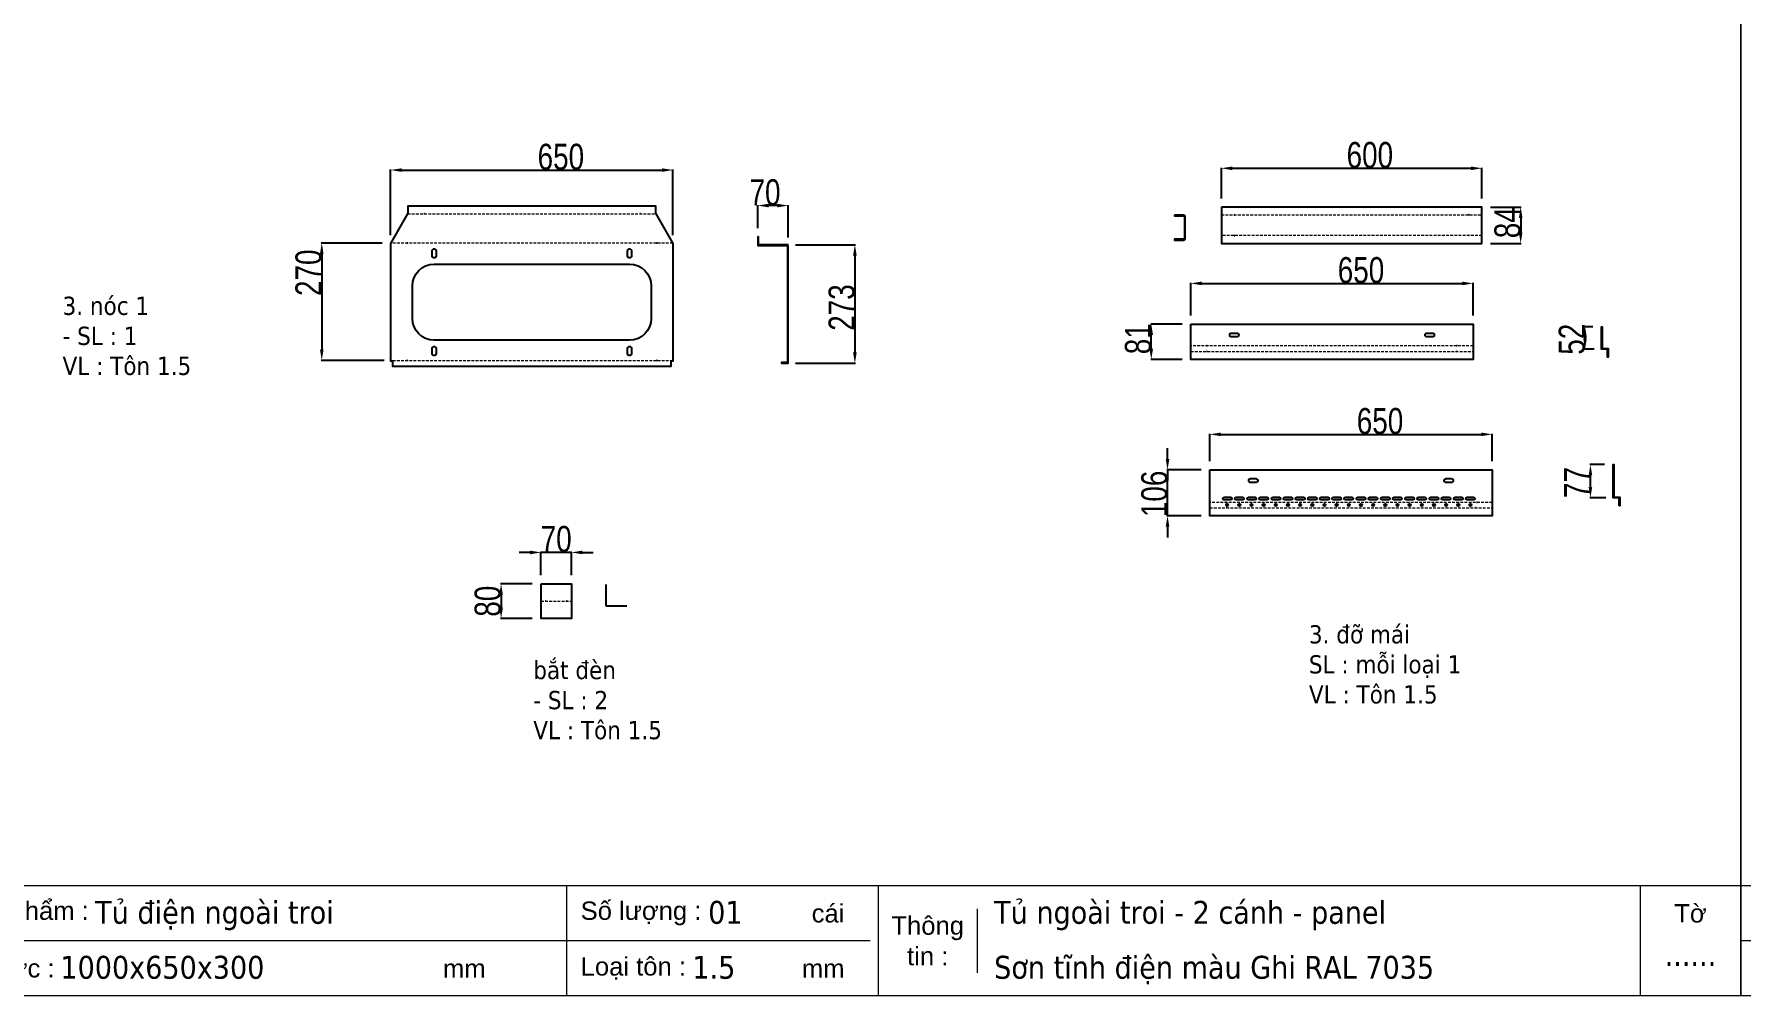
# Model space of a CAD drawing. Header units: inches. Extents: x 21 to 136330, y 8 to 58290.
# Drawn here: x 35356 to 39286, y 40855 to 43071 of the extents above; entities that cross this region are included whole.
import ezdxf
from ezdxf.enums import TextEntityAlignment as Align

# ---------------------------------------------------------------- set-up
doc = ezdxf.new("R2010")
doc.units = ezdxf.units.IN
doc.header["$MEASUREMENT"] = 0
doc.linetypes.add('HIDDEN', pattern=[9.525, 6.35, -3.175])
doc.layers.add('0 TĂNG CỨNG', color=7, linetype='Continuous', lineweight=15)
doc.layers.add('@.0.DM. NÉT ĐỨT', color=8, linetype='HIDDEN', lineweight=9)
doc.layers.add('@.0.DM. NÉT CHÍNH', color=7, linetype='Continuous')
doc.layers.add('@.0.DM. NÉT CHÍNH @ 1', color=7, linetype='Continuous')
doc.layers.add('@.DM. KÍCH THƯỚC', color=8, linetype='Continuous', transparency=0.2)
doc.layers.add('@.DM. KÍCH THƯỚC @ 1', color=8, linetype='Continuous', transparency=0.2)
doc.styles.add('ARIAL', font='arial.ttf')
doc.styles.add('Note Text (ISO)', font='tahoma.ttf')
doc.styles.add('roman', font='roman.shx', dxfattribs={"width": 0.8})
doc.styles.add('Tahoma (Input Text)', font='tahoma.ttf')
doc.dimstyles.new('Kích thước Duy Mạnh', dxfattribs={"dimtxt": 30, "dimasz": 25, "dimexe": 1.25, "dimexo": 20, "dimtad": 1, "dimdec": 1, "dimtxsty": 'roman', "dimcen": 2.5, "dimclrd": 8, "dimclre": 8, "dimclrt": 2, "dimadec": 0, "dimazin": 0, "dimtfac": 1, "dimtdec": 1, "dimtix": 1, "dimtmove": 0, "dimatfit": 3, "dimfxl": 1, "dimtfillclr": 1, "dimarcsym": 0})

# ---------------------------------------------------------------- blocks, each defined once
blk = doc.blocks.new('*D773')
at = {"layer": '@.DM. KÍCH THƯỚC', "color": 8, "lineweight": -2, "transparency": 16777216}
for p, q in [((36157.7, 42589.3), (36017.3, 42589.3)), ((36162.2, 42318.9), (36017.3, 42318.9))]:
    blk.add_line(p, q, dxfattribs=at)
at = {"layer": '@.DM. KÍCH THƯỚC', "lineweight": -2, "transparency": 16777216}
blk.add_line((36018.6, 42564.3), (36018.6, 42343.9), dxfattribs=at)
at = {"layer": '@.DM. KÍCH THƯỚC', "transparency": 16777216}
for points in [[(36014.4, 42564.3), (36022.7, 42564.3), (36018.6, 42589.3)], [(36014.4, 42343.9), (36022.7, 42343.9), (36018.6, 42318.9)]]:
    blk.add_solid(points, dxfattribs=at)
at = {"layer": 'Defpoints', "color": 0, "transparency": 16777216}
for p in [(36177.7, 42589.3), (36018.6, 42318.9), (36182.2, 42318.9)]:
    blk.add_point(p, dxfattribs=at)
at = {"layer": '@.DM. KÍCH THƯỚC', "color": 2, "transparency": 16777216, "insert": (35957.9, 42467.4), "char_height": 60, "attachment_point": 1, "rotation": 90, "style": 'roman'}
blk.add_mtext('270', dxfattribs=at)
blk = doc.blocks.new('*D774')
at = {"layer": '@.DM. KÍCH THƯỚC', "color": 8, "lineweight": -2, "transparency": 16777216}
for p, q in [((36177.2, 42607.6), (36177.2, 42758.7)), ((36827.2, 42607.6), (36827.2, 42758.7))]:
    blk.add_line(p, q, dxfattribs=at)
at = {"layer": '@.DM. KÍCH THƯỚC', "lineweight": -2, "transparency": 16777216}
blk.add_line((36202.2, 42757.5), (36802.2, 42757.5), dxfattribs=at)
at = {"layer": '@.DM. KÍCH THƯỚC', "transparency": 16777216}
for points in [[(36202.2, 42761.6), (36202.2, 42753.3), (36177.2, 42757.5)], [(36802.2, 42761.6), (36802.2, 42753.3), (36827.2, 42757.5)]]:
    blk.add_solid(points, dxfattribs=at)
at = {"layer": 'Defpoints', "color": 0, "transparency": 16777216}
for p in [(36827.2, 42757.5), (36177.2, 42587.6), (36827.2, 42587.6)]:
    blk.add_point(p, dxfattribs=at)
at = {"layer": '@.DM. KÍCH THƯỚC', "color": 2, "transparency": 16777216, "insert": (36515.5, 42818.1), "char_height": 60, "attachment_point": 1, "style": 'roman'}
blk.add_mtext('650', dxfattribs=at)
blk = doc.blocks.new('*D775')
at = {"layer": '@.DM. KÍCH THƯỚC', "color": 8, "lineweight": -2, "transparency": 16777216}
for p, q in [((37999.4, 42402.4), (37927.1, 42402.4)), ((37999.4, 42321.1), (37927.1, 42321.1))]:
    blk.add_line(p, q, dxfattribs=at)
at = {"layer": '@.DM. KÍCH THƯỚC', "lineweight": -2, "transparency": 16777216}
blk.add_line((37928.3, 42346.1), (37928.3, 42377.4), dxfattribs=at)
at = {"layer": '@.DM. KÍCH THƯỚC', "transparency": 16777216}
for points in [[(37924.2, 42377.4), (37932.5, 42377.4), (37928.3, 42402.4)], [(37924.2, 42346.1), (37932.5, 42346.1), (37928.3, 42321.1)]]:
    blk.add_solid(points, dxfattribs=at)
at = {"layer": 'Defpoints', "color": 0, "transparency": 16777216}
for p in [(37928.3, 42402.4), (38019.4, 42402.4), (38019.4, 42321.1)]:
    blk.add_point(p, dxfattribs=at)
at = {"layer": '@.DM. KÍCH THƯỚC', "color": 2, "transparency": 16777216, "insert": (37867.7, 42333.2), "char_height": 60, "attachment_point": 1, "rotation": 90, "style": 'roman'}
blk.add_mtext('81', dxfattribs=at)
blk = doc.blocks.new('*D776')
at = {"layer": '@.DM. KÍCH THƯỚC', "color": 8, "lineweight": -2, "transparency": 16777216}
for p, q in [((38019.4, 42422.4), (38019.4, 42497.7)), ((38669.4, 42422.4), (38669.4, 42497.7))]:
    blk.add_line(p, q, dxfattribs=at)
at = {"layer": '@.DM. KÍCH THƯỚC', "lineweight": -2, "transparency": 16777216}
blk.add_line((38044.4, 42496.4), (38644.4, 42496.4), dxfattribs=at)
at = {"layer": '@.DM. KÍCH THƯỚC', "transparency": 16777216}
for points in [[(38044.4, 42500.6), (38044.4, 42492.2), (38019.4, 42496.4)], [(38644.4, 42500.6), (38644.4, 42492.2), (38669.4, 42496.4)]]:
    blk.add_solid(points, dxfattribs=at)
at = {"layer": 'Defpoints', "color": 0, "transparency": 16777216}
for p in [(38669.4, 42496.4), (38019.4, 42402.4), (38669.4, 42402.4)]:
    blk.add_point(p, dxfattribs=at)
at = {"layer": '@.DM. KÍCH THƯỚC', "color": 2, "transparency": 16777216, "insert": (38357.7, 42557), "char_height": 60, "attachment_point": 1, "style": 'roman'}
blk.add_mtext('650', dxfattribs=at)
blk = doc.blocks.new('*D777')
at = {"layer": '@.DM. KÍCH THƯỚC', "color": 8, "lineweight": -2, "transparency": 16777216}
for p, q in [((38063.2, 42087.1), (38063.2, 42149.9)), ((38713.2, 42087.1), (38713.2, 42149.9))]:
    blk.add_line(p, q, dxfattribs=at)
at = {"layer": '@.DM. KÍCH THƯỚC', "lineweight": -2, "transparency": 16777216}
blk.add_line((38088.2, 42148.6), (38688.2, 42148.6), dxfattribs=at)
at = {"layer": '@.DM. KÍCH THƯỚC', "transparency": 16777216}
for points in [[(38088.2, 42152.8), (38088.2, 42144.5), (38063.2, 42148.6)], [(38688.2, 42152.8), (38688.2, 42144.5), (38713.2, 42148.6)]]:
    blk.add_solid(points, dxfattribs=at)
at = {"layer": 'Defpoints', "color": 0, "transparency": 16777216}
for p in [(38713.2, 42148.6), (38063.2, 42067.1), (38713.2, 42067.1)]:
    blk.add_point(p, dxfattribs=at)
at = {"layer": '@.DM. KÍCH THƯỚC', "color": 2, "transparency": 16777216, "insert": (38401.5, 42209.3), "char_height": 60, "attachment_point": 1, "style": 'roman'}
blk.add_mtext('650', dxfattribs=at)
blk = doc.blocks.new('*D778')
at = {"layer": '@.DM. KÍCH THƯỚC', "lineweight": -2, "transparency": 16777216}
for p, q in [((37965.8, 42092.1), (37965.8, 42117.1)), ((37965.8, 42067.1), (37965.8, 42042.1)), ((37965.8, 41985.8), (37965.8, 42042.1)), ((37965.8, 41960.8), (37965.8, 41985.8)), ((37965.8, 41935.8), (37965.8, 41910.8))]:
    blk.add_line(p, q, dxfattribs=at)
at = {"layer": '@.DM. KÍCH THƯỚC', "color": 8, "lineweight": -2, "transparency": 16777216}
for p, q in [((38043.2, 42067.1), (37964.6, 42067.1)), ((38043.2, 41960.8), (37964.6, 41960.8))]:
    blk.add_line(p, q, dxfattribs=at)
at = {"layer": '@.DM. KÍCH THƯỚC', "transparency": 16777216}
for points in [[(37961.7, 42092.1), (37970, 42092.1), (37965.8, 42067.1)], [(37961.7, 41935.8), (37970, 41935.8), (37965.8, 41960.8)]]:
    blk.add_solid(points, dxfattribs=at)
at = {"layer": 'Defpoints', "color": 0, "transparency": 16777216}
for p in [(37965.8, 42067.1), (38063.2, 42067.1), (38063.2, 41960.8)]:
    blk.add_point(p, dxfattribs=at)
at = {"layer": '@.DM. KÍCH THƯỚC', "color": 2, "transparency": 16777216, "insert": (37905.2, 41957.9), "char_height": 60, "attachment_point": 1, "rotation": 90, "style": 'roman'}
blk.add_mtext('106', dxfattribs=at)
blk = doc.blocks.new('*D779')
at = {"layer": '@.DM. KÍCH THƯỚC', "color": 8, "lineweight": -2, "transparency": 16777216}
for p, q in [((38972.1, 42078.9), (38938.3, 42078.9)), ((38975.1, 42002.4), (38938.3, 42002.4))]:
    blk.add_line(p, q, dxfattribs=at)
at = {"layer": '@.DM. KÍCH THƯỚC', "lineweight": -2, "transparency": 16777216}
blk.add_line((38939.5, 42027.4), (38939.5, 42053.9), dxfattribs=at)
at = {"layer": '@.DM. KÍCH THƯỚC', "transparency": 16777216}
for points in [[(38935.4, 42053.9), (38943.7, 42053.9), (38939.5, 42078.9)], [(38935.4, 42027.4), (38943.7, 42027.4), (38939.5, 42002.4)]]:
    blk.add_solid(points, dxfattribs=at)
at = {"layer": 'Defpoints', "color": 0, "transparency": 16777216}
for p in [(38939.5, 42078.9), (38992.1, 42078.9), (38995.1, 42002.4)]:
    blk.add_point(p, dxfattribs=at)
at = {"layer": '@.DM. KÍCH THƯỚC', "color": 2, "transparency": 16777216, "insert": (38878.9, 42001.8), "char_height": 60, "attachment_point": 1, "rotation": 90, "style": 'roman'}
blk.add_mtext('77', dxfattribs=at)
blk = doc.blocks.new('*D780')
at = {"layer": '@.DM. KÍCH THƯỚC', "color": 8, "lineweight": -2, "transparency": 16777216}
for p, q in [((38945, 42396.7), (38925.9, 42396.7)), ((38948, 42345.2), (38925.9, 42345.2))]:
    blk.add_line(p, q, dxfattribs=at)
at = {"layer": '@.DM. KÍCH THƯỚC', "lineweight": -2, "transparency": 16777216}
blk.add_line((38927.1, 42370.2), (38927.1, 42371.7), dxfattribs=at)
at = {"layer": '@.DM. KÍCH THƯỚC', "transparency": 16777216}
for points in [[(38922.9, 42371.7), (38931.3, 42371.7), (38927.1, 42396.7)], [(38922.9, 42370.2), (38931.3, 42370.2), (38927.1, 42345.2)]]:
    blk.add_solid(points, dxfattribs=at)
at = {"layer": 'Defpoints', "color": 0, "transparency": 16777216}
for p in [(38927.1, 42396.7), (38965, 42396.7), (38968, 42345.2)]:
    blk.add_point(p, dxfattribs=at)
at = {"layer": '@.DM. KÍCH THƯỚC', "color": 2, "transparency": 16777216, "insert": (38866.5, 42332.1), "char_height": 60, "attachment_point": 1, "rotation": 90, "style": 'roman'}
blk.add_mtext('52', dxfattribs=at)
blk = doc.blocks.new('*U286')
at = {"layer": '@.0.DM. NÉT CHÍNH', "color": 2}
blk.add_lwpolyline([(-7.5, 10.2), (7.5, 10.2, -1), (7.5, 4.2), (-7.5, 4.2, -1)], format="xyb", close=True, dxfattribs=at)
blk.add_circle((0, -7.7), 2.5, dxfattribs=at)
blk = doc.blocks.new('*U287')
at = {"layer": '@.0.DM. NÉT CHÍNH', "color": 0, "linetype": 'ByBlock', "lineweight": -2, "transparency": 16777216}
for p in [(0, 0), (28, 0), (56, 0), (84, 0), (112, 0), (140, 0), (168, 0), (196, 0), (224, 0), (252, 0), (280, 0), (308, 0), (336, 0), (364, 0), (392, 0), (420, 0), (448, 0), (476, 0), (504, 0), (532, 0), (560, 0)]:
    blk.add_blockref('*U286', p, dxfattribs=at)
blk = doc.blocks.new('*D796')
at = {"layer": '@.DM. KÍCH THƯỚC', "color": 8, "lineweight": -2, "transparency": 16777216}
for p, q in [((37109.2, 42585.4), (37247.3, 42585.4)), ((37109.2, 42312.4), (37247.3, 42312.4))]:
    blk.add_line(p, q, dxfattribs=at)
at = {"layer": '@.DM. KÍCH THƯỚC', "lineweight": -2, "transparency": 16777216}
blk.add_line((37246, 42560.4), (37246, 42337.4), dxfattribs=at)
at = {"layer": '@.DM. KÍCH THƯỚC', "transparency": 16777216}
for points in [[(37241.8, 42560.4), (37250.2, 42560.4), (37246, 42585.4)], [(37241.8, 42337.4), (37250.2, 42337.4), (37246, 42312.4)]]:
    blk.add_solid(points, dxfattribs=at)
at = {"layer": 'Defpoints', "color": 0, "transparency": 16777216}
for p in [(37089.2, 42585.4), (37089.2, 42312.4), (37246, 42312.4)]:
    blk.add_point(p, dxfattribs=at)
at = {"layer": '@.DM. KÍCH THƯỚC', "color": 2, "transparency": 16777216, "insert": (37185.4, 42387.2), "char_height": 60, "attachment_point": 1, "rotation": 90, "style": 'roman'}
blk.add_mtext('273', dxfattribs=at)
blk = doc.blocks.new('*D797')
at = {"layer": '@.DM. KÍCH THƯỚC', "color": 8, "lineweight": -2, "transparency": 16777216}
for p, q in [((37022.2, 42623.9), (37022.2, 42676.9)), ((37092.2, 42602.4), (37092.2, 42676.9))]:
    blk.add_line(p, q, dxfattribs=at)
at = {"layer": '@.DM. KÍCH THƯỚC', "lineweight": -2, "transparency": 16777216}
blk.add_line((37067.2, 42675.7), (37047.2, 42675.7), dxfattribs=at)
at = {"layer": '@.DM. KÍCH THƯỚC', "transparency": 16777216}
for points in [[(37047.2, 42679.9), (37047.2, 42671.5), (37022.2, 42675.7)], [(37067.2, 42679.9), (37067.2, 42671.5), (37092.2, 42675.7)]]:
    blk.add_solid(points, dxfattribs=at)
at = {"layer": 'Defpoints', "color": 0, "transparency": 16777216}
for p in [(37022.2, 42675.7), (37022.2, 42603.9), (37092.2, 42582.4)]:
    blk.add_point(p, dxfattribs=at)
at = {"layer": '@.DM. KÍCH THƯỚC', "color": 2, "transparency": 16777216, "insert": (37003.4, 42736.3), "char_height": 60, "attachment_point": 1, "style": 'roman'}
blk.add_mtext('70', dxfattribs=at)
blk = doc.blocks.new('*D800')
at = {"layer": '@.DM. KÍCH THƯỚC', "color": 8, "lineweight": -2, "transparency": 16777216}
for p, q in [((38709.8, 42672.3), (38780.2, 42672.3)), ((38709.8, 42588.6), (38780.2, 42588.6))]:
    blk.add_line(p, q, dxfattribs=at)
at = {"layer": '@.DM. KÍCH THƯỚC', "lineweight": -2, "transparency": 16777216}
blk.add_line((38778.9, 42647.3), (38778.9, 42613.6), dxfattribs=at)
at = {"layer": '@.DM. KÍCH THƯỚC', "transparency": 16777216}
for points in [[(38774.8, 42647.3), (38783.1, 42647.3), (38778.9, 42672.3)], [(38774.8, 42613.6), (38783.1, 42613.6), (38778.9, 42588.6)]]:
    blk.add_solid(points, dxfattribs=at)
at = {"layer": 'Defpoints', "color": 0, "transparency": 16777216}
for p in [(38689.8, 42672.3), (38689.8, 42588.6), (38778.9, 42588.6)]:
    blk.add_point(p, dxfattribs=at)
at = {"layer": '@.DM. KÍCH THƯỚC', "color": 2, "transparency": 16777216, "insert": (38718.3, 42600.5), "char_height": 60, "attachment_point": 1, "rotation": 90, "style": 'roman'}
blk.add_mtext('84', dxfattribs=at)
blk = doc.blocks.new('*D801')
at = {"layer": '@.DM. KÍCH THƯỚC', "color": 8, "lineweight": -2, "transparency": 16777216}
for p, q in [((38089.8, 42692.3), (38089.8, 42762.8)), ((38689.8, 42692.3), (38689.8, 42762.8))]:
    blk.add_line(p, q, dxfattribs=at)
at = {"layer": '@.DM. KÍCH THƯỚC', "lineweight": -2, "transparency": 16777216}
blk.add_line((38114.8, 42761.6), (38664.8, 42761.6), dxfattribs=at)
at = {"layer": '@.DM. KÍCH THƯỚC', "transparency": 16777216}
for points in [[(38114.8, 42765.7), (38114.8, 42757.4), (38089.8, 42761.6)], [(38664.8, 42765.7), (38664.8, 42757.4), (38689.8, 42761.6)]]:
    blk.add_solid(points, dxfattribs=at)
at = {"layer": 'Defpoints', "color": 0, "transparency": 16777216}
for p in [(38689.8, 42761.6), (38089.8, 42672.3), (38689.8, 42672.3)]:
    blk.add_point(p, dxfattribs=at)
at = {"layer": '@.DM. KÍCH THƯỚC', "color": 2, "transparency": 16777216, "insert": (38378.1, 42822.2), "char_height": 60, "attachment_point": 1, "style": 'roman'}
blk.add_mtext('600', dxfattribs=at)
blk = doc.blocks.new('*D868')
at = {"layer": '@.0.DM. NÉT CHÍNH', "lineweight": -2, "transparency": 16777216}
for p, q in [((36498.3, 41876.6), (36473.3, 41876.6)), ((36593.3, 41876.6), (36523.3, 41876.6)), ((36618.3, 41876.6), (36643.3, 41876.6))]:
    blk.add_line(p, q, dxfattribs=at)
at = {"layer": '@.0.DM. NÉT CHÍNH', "color": 8, "lineweight": -2, "transparency": 16777216}
for p, q in [((36523.3, 41824.2), (36523.3, 41877.8)), ((36593.3, 41824.2), (36593.3, 41877.8))]:
    blk.add_line(p, q, dxfattribs=at)
at = {"layer": '@.0.DM. NÉT CHÍNH', "transparency": 16777216}
for points in [[(36498.3, 41880.7), (36498.3, 41872.4), (36523.3, 41876.6)], [(36618.3, 41880.7), (36618.3, 41872.4), (36593.3, 41876.6)]]:
    blk.add_solid(points, dxfattribs=at)
at = {"layer": 'Defpoints', "color": 0, "transparency": 16777216}
for p in [(36523.3, 41876.6), (36523.3, 41804.2), (36593.3, 41804.2)]:
    blk.add_point(p, dxfattribs=at)
at = {"layer": '@.0.DM. NÉT CHÍNH', "color": 2, "transparency": 16777216, "insert": (36558.3, 41907.2), "char_height": 60, "attachment_point": 5, "style": 'roman'}
blk.add_mtext('70', dxfattribs=at)
blk = doc.blocks.new('*D869')
at = {"layer": '@.0.DM. NÉT CHÍNH', "color": 8, "lineweight": -2, "transparency": 16777216}
for p, q in [((36503.3, 41804.2), (36430.2, 41804.2)), ((36503.3, 41724.2), (36430.2, 41724.2))]:
    blk.add_line(p, q, dxfattribs=at)
at = {"layer": '@.0.DM. NÉT CHÍNH', "lineweight": -2, "transparency": 16777216}
blk.add_line((36431.4, 41779.2), (36431.4, 41749.2), dxfattribs=at)
at = {"layer": '@.0.DM. NÉT CHÍNH', "transparency": 16777216}
for points in [[(36427.3, 41779.2), (36435.6, 41779.2), (36431.4, 41804.2)], [(36427.3, 41749.2), (36435.6, 41749.2), (36431.4, 41724.2)]]:
    blk.add_solid(points, dxfattribs=at)
at = {"layer": 'Defpoints', "color": 0, "transparency": 16777216}
for p in [(36523.3, 41804.2), (36431.4, 41724.2), (36523.3, 41724.2)]:
    blk.add_point(p, dxfattribs=at)
at = {"layer": '@.0.DM. NÉT CHÍNH', "color": 2, "transparency": 16777216, "insert": (36400.8, 41764.2), "char_height": 60, "attachment_point": 5, "rotation": 90, "style": 'roman'}
blk.add_mtext('80', dxfattribs=at)
blk = doc.blocks.new('KHUNG KT1')
at = {"color": 7}
for p, q in [((7128, -4752), (0, -4752)), ((4052.8, -4752), (4052.8, -5040)), ((4868.8, -4752), (4868.8, -5040)), ((6864, -4752), (6864, -5040)), ((5128.7, -4812), (5128.7, -4980)), ((4848, -4896), (0, -4896))]:
    blk.add_line(p, q, dxfattribs=at)
blk.add_lwpolyline([(0, 0), (7128, 0), (7128, -5040), (0, -5040)], close=True, dxfattribs=at)
at = {"color": 2, "char_height": 48, "style": 'ARIAL'}
for s, insert, width, attachment_point in [('  Tên sản phẩm :', (2299.1, -4824), 2202.321, 4), ('  Số lượng :', (4052.8, -4824), 2202.321, 4), ('cái', (4695, -4824), 2202.321, 4), ('Tờ', (6996, -4824), 264, 5), ('Thông\\Ptin :', (4998.8, -4896), 259.945, 5), ('  Kích thước :', (2307, -4968), 2202.321, 4), ('mm', (3729.5, -4968), 2202.321, 4), ('  Loại tôn :', (4052.8, -4968), 2202.321, 4), ('mm', (4669.3, -4968), 2202.321, 4)]:
    blk.add_mtext(s, dxfattribs=dict(at, insert=insert, width=width, attachment_point=attachment_point))
at = {"color": 1, "style": 'Tahoma (Input Text)', "flags": 8}
for tag, p in [('#01', (328.9, -4851.1)), ('#03', (1514.7, -4846.3)), ('#05', (2819, -4851.1)), ('#07', (4424, -4851.1)), ('#09', (5172.9, -4851.1)), ('#02', (189.8, -4995.1)), ('#04', (1755.3, -4995.1)), ('#06', (2727.8, -4995.1)), ('#08', (4382.7, -4995.1)), ('#10', (5172.9, -4995.1))]:
    blk.add_attdef(tag, p, '', height=60, dxfattribs=at)
blk.add_attdef('#11', text='', height=60, dxfattribs=at).set_placement((6996, -4961.6), align=Align.CENTER)
at = {"layer": '0 TĂNG CỨNG', "color": 1, "style": 'ARIAL'}
blk.add_attdef('#12', (852.8, -4987.6), '', height=60, dxfattribs=at)

msp = doc.modelspace()

# ---------------------------------------------------------------- linework, layer by layer
at = {"layer": '@.0.DM. NÉT CHÍNH', "color": 1}
for p, q in [((36254.8571, 42656.6651), (36253.3571, 42656.6651)), ((36752.1402, 42656.6651), (36750.6402, 42656.6651)), ((38119.5041, 42654.1485), (38121.0041, 42654.1485)), ((38660.0934, 42654.1485), (38658.5934, 42654.1485)), ((38119.1916, 42606.7556), (38120.6916, 42606.7556)), ((38660.4059, 42606.7556), (38658.9059, 42606.7556)), ((36216.5769, 42589.2722), (36215.0769, 42589.2722)), ((36790.4434, 42589.2722), (36788.9434, 42589.2722)), ((38056.8318, 42339.8138), (38055.3318, 42339.8138)), ((38057.339, 42352.2067), (38055.839, 42352.2067)), ((38632.4929, 42339.8138), (38630.9929, 42339.8138)), ((38632.8319, 42352.2067), (38631.3319, 42352.2067)), ((36216.3018, 42318.8792), (36214.8018, 42318.8792)), ((36790.6794, 42318.8792), (36789.1794, 42318.8792)), ((38101.1278, 41991.8836), (38099.6278, 41991.8836)), ((38102.1933, 41979.4906), (38100.6933, 41979.4906)), ((38676.0804, 41979.4906), (38674.5804, 41979.4906)), ((38678.4702, 41991.8836), (38676.9702, 41991.8836)), ((36534.0732, 41764.2042), (36532.5732, 41764.2042)), ((36583.8084, 41764.2042), (36582.3084, 41764.2042))]:
    msp.add_line(p, q, dxfattribs=at)
at = {"layer": '@.0.DM. NÉT CHÍNH'}
for p, q in [((36182.238, 42317.6121), (36182.238, 42318.8437)), ((36822.238, 42317.6121), (36822.238, 42318.8437)), ((36672.9471, 41802.6089), (36672.9471, 41753.3025)), ((36672.9471, 41753.3025), (36721.0011, 41753.3025))]:
    msp.add_line(p, q, dxfattribs=at)
for points in [[(36787.238, 42657.9686), (36827.238, 42587.9686), (36827.238, 42317.5757), (36822.238, 42317.5757), (36822.238, 42305.1828), (36182.238, 42305.1828), (36182.238, 42317.5757), (36177.238, 42317.5757), (36177.238, 42587.9686), (36217.238, 42657.9686), (36217.238, 42675.3615), (36787.238, 42675.3615)], [(38089.7988, 42672.345), (38089.7988, 42588.5592), (38689.7988, 42588.5592), (38689.7988, 42672.345)], [(37092.2252, 42585.4035), (37023.7252, 42585.4035), (37023.7252, 42603.9035), (37022.2252, 42603.9035), (37022.2252, 42583.9035), (37090.7252, 42583.9035), (37090.7252, 42313.9035), (37077.2252, 42313.9035), (37077.2252, 42312.4035), (37092.2252, 42312.4035)], [(38019.4082, 42402.4031), (38669.4082, 42402.4031), (38669.4082, 42321.1173), (38019.4082, 42321.1173)], [(38978.4566, 42345.2009), (38964.9566, 42345.2009), (38964.9566, 42396.7009), (38966.4566, 42396.7009), (38966.4566, 42346.7009), (38979.9566, 42346.7009), (38979.9566, 42326.7009), (38978.4566, 42326.7009)], [(38063.2143, 42067.08), (38713.2143, 42067.08), (38713.2143, 41960.7942), (38063.2143, 41960.7942)], [(39005.5704, 41983.9269), (39005.5704, 42002.4269), (38992.0704, 42002.4269), (38992.0704, 42078.9269), (38993.5704, 42078.9269), (38993.5704, 42003.9269), (39007.0704, 42003.9269), (39007.0704, 41983.9269)], [(36523.332, 41804.2042), (36593.332, 41804.2042), (36593.332, 41724.2042), (36523.332, 41724.2042)]]:
    msp.add_lwpolyline(points, close=True, dxfattribs=at)
msp.add_lwpolyline([(37982.1535, 42653.8349), (37982.1535, 42651.9599), (38002.7785, 42651.9599, -0.414213562), (38004.6535, 42650.0849), (38004.6535, 42600.0849, -0.414213562), (38002.7785, 42598.2099), (37982.1535, 42598.2099), (37982.1535, 42596.3349), (38002.7785, 42596.3349, 0.414213562), (38006.5285, 42600.0849), (38006.5285, 42650.0849, 0.414213562), (38002.7785, 42653.8349)], format="xyb", close=True, dxfattribs=at)
at = {"layer": '@.0.DM. NÉT CHÍNH', "color": 2}
for points in [[(36272.738, 42559.5757), (36272.738, 42571.5757, -1), (36281.738, 42571.5757), (36281.738, 42559.5757, -1)], [(36731.738, 42571.5757), (36731.738, 42559.5757, -1), (36722.738, 42559.5757), (36722.738, 42571.5757, -1)], [(36777.238, 42490.5757), (36777.238, 42415.5757, -0.414213562), (36727.238, 42365.5757), (36277.238, 42365.5757, -0.414213562), (36227.238, 42415.5757), (36227.238, 42490.5757, -0.414213562), (36277.238, 42540.5757), (36727.238, 42540.5757, -0.414213562)], [(38125.4082, 42372.9031), (38113.4082, 42372.9031, -1), (38113.4082, 42381.9031), (38125.4082, 42381.9031, -1)], [(38575.4082, 42372.9031), (38563.4082, 42372.9031, -1), (38563.4082, 42381.9031), (38575.4082, 42381.9031, -1)], [(36281.738, 42346.5757), (36281.738, 42334.5757, -1), (36272.738, 42334.5757), (36272.738, 42346.5757, -1)], [(36722.738, 42334.5757), (36722.738, 42346.5757, -1), (36731.738, 42346.5757), (36731.738, 42334.5757, -1)], [(38169.2143, 42037.58), (38157.2143, 42037.58, -1), (38157.2143, 42046.58), (38169.2143, 42046.58, -1)], [(38619.2143, 42037.58), (38607.2143, 42037.58, -1), (38607.2143, 42046.58), (38619.2143, 42046.58, -1)]]:
    msp.add_lwpolyline(points, format="xyb", close=True, dxfattribs=at)
at = {"layer": '@.0.DM. NÉT ĐỨT'}
for p, q in [((36216.3809, 42656.6651), (36788.0952, 42656.6651)), ((38089.7988, 42654.1485), (38689.7988, 42654.1485)), ((38689.7988, 42606.7556), (38089.7988, 42606.7556)), ((36826.7359, 42589.2722), (36177.7401, 42589.2722)), ((38669.4082, 42352.2067), (38019.4082, 42352.2067)), ((38019.4082, 42339.8138), (38669.4082, 42339.8138)), ((36182.238, 42318.8792), (36822.238, 42318.8792)), ((38713.2143, 41991.8836), (38063.2143, 41991.8836)), ((38063.2143, 41979.4906), (38713.2143, 41979.4906)), ((36523.332, 41764.2042), (36593.332, 41764.2042))]:
    msp.add_line(p, q, dxfattribs=at)

# ---------------------------------------------------------------- block references
at = {"layer": '0 TĂNG CỨNG', "color": 1}
ref = msp.add_blockref('KHUNG KT1', (33018.2265, 45286.5478), dxfattribs=dict(at, xscale=0.8792977987369557, yscale=0.8792977987369557, zscale=0.8792977987369557))
ref.add_attrib('#05', 'Tủ điện ngoài troi', (35496.975, 41021.021), dxfattribs={"layer": '0', "color": 1, "height": 52.757868, "style": 'Tahoma (Input Text)'})
ref.add_attrib('#06', '1000x650x300', (35416.8122, 40894.4021), dxfattribs={"layer": '0', "color": 1, "height": 52.757868, "style": 'Tahoma (Input Text)'})
ref.add_attrib('#07', '01', (36908.253, 41021.021), dxfattribs={"layer": '0', "color": 1, "height": 52.75787, "style": 'Tahoma (Input Text)'})
ref.add_attrib('#08', '1.5', (36871.8844, 40894.4021), dxfattribs={"layer": '0', "color": 1, "height": 52.75787, "style": 'Tahoma (Input Text)'})
ref.add_attrib('#10', 'Sơn tĩnh điện màu Ghi RAL 7035', (37566.7461, 40894.4021), dxfattribs={"layer": '0', "color": 1, "height": 52.757868, "style": 'Tahoma (Input Text)'})
ref.add_attrib('#09', 'Tủ ngoài troi - 2 cánh - panel', (37566.7461, 41021.021), dxfattribs={"layer": '0', "color": 1, "height": 52.757868, "style": 'Tahoma (Input Text)'})
ref.add_attrib('#11', '......', dxfattribs={"layer": '0', "color": 1, "height": 52.75787, "style": 'Tahoma (Input Text)'}).set_placement((39169.7796, 40923.7933), align=Align.CENTER)
at = {"layer": '0 TĂNG CỨNG', "color": 1, "xscale": 0.8792977987369557, "yscale": 0.8792977987369557, "zscale": 0.8792977987369557}
msp.add_blockref('KHUNG KT1', (39285.8612, 45286.5478), dxfattribs=at)
at = {"layer": '@.0.DM. NÉT CHÍNH'}
msp.add_blockref('*U287', (38103.2143, 41993.3836), dxfattribs=at)

# ---------------------------------------------------------------- texts
at = {"layer": '@.0.DM. NÉT CHÍNH', "color": 2, "char_height": 41.999999, "width": 551.411705, "attachment_point": 1, "line_spacing_factor": 0.987884, "style": 'Note Text (ISO)'}
for s, insert in [('3. nóc 1 \\P- SL : 1\\PVL : Tôn 1.5', (35421.7829, 42465.7635)), ('3. đỡ mái \\PSL : mỗi loại 1\\PVL : Tôn 1.5', (38291.3522, 41708.9057)), ('bắt đèn\\P- SL : 2\\PVL : Tôn 1.5', (36505.5549, 41626.5985))]:
    msp.add_mtext(s, dxfattribs=dict(at, insert=insert))

# ---------------------------------------------------------------- dimensions: what is measured, and where the dimension line sits
at = {"layer": '@.0.DM. NÉT CHÍNH @ 1'}
dim = msp.add_linear_dim(base=(36523.332, 41876.5648), p1=(36593.332, 41804.2042), p2=(36523.332, 41804.2042), dimstyle='Kích thước Duy Mạnh', override={"dimscale": 1, "dimtxt": 60, "dimdec": 2, "dimclrd": 256, "dimadec": 2, "dimtdec": 2, "dimtix": 1, "dimtofl": 1, "dimtmove": 0, "dimatfit": 3}, dxfattribs=at)
dim.commit()
dim.dimension.update_dxf_attribs({"geometry": '*D868', "text_midpoint": (36558.332, 41907.1898)})
dim = msp.add_linear_dim(base=(36431.4314, 41724.2042), p1=(36523.332, 41804.2042), p2=(36523.332, 41724.2042), angle=90, dimstyle='Kích thước Duy Mạnh', override={"dimscale": 1, "dimtxt": 60, "dimdec": 2, "dimclrd": 256, "dimadec": 2, "dimtdec": 2, "dimtix": 1, "dimtofl": 1, "dimtmove": 0, "dimatfit": 3}, dxfattribs=at)
dim.commit()
dim.dimension.update_dxf_attribs({"geometry": '*D869', "text_midpoint": (36400.8064, 41764.2042)})
at = {"layer": '@.DM. KÍCH THƯỚC @ 1', "color": 0}
for base, p1, p2, angle, override, picture, middle in [((36827.238, 42757.4633), (36177.238, 42587.5757), (36827.238, 42587.5757), 180, {"dimscale": 1, "dimtxt": 60, "dimdec": 0, "dimclrd": 256, "dimtdec": 0, "dimtix": 1, "dimtofl": 0, "dimtmove": 0, "dimatfit": 1}, '*D774', (36577.238, 42757.4633)), ((37022.2252, 42675.6835), (37092.2252, 42582.4035), (37022.2252, 42603.9035), 180, {"dimscale": 1, "dimtxt": 60, "dimdec": 0, "dimclrd": 256, "dimtdec": 0, "dimtix": 1, "dimtofl": 1, "dimtmove": 0, "dimatfit": 1}, '*D797', (37042.2252, 42675.6835)), ((38778.9386, 42588.5592), (38689.7988, 42672.345), (38689.7988, 42588.5592), 90, {"dimscale": 1, "dimtxt": 60, "dimdec": 0, "dimclrd": 256, "dimtdec": 0, "dimtix": 1, "dimtofl": 1, "dimtmove": 0, "dimatfit": 1}, '*D800', (38778.9386, 42640.4521)), ((36018.5725, 42318.8792), (36177.7401, 42589.2722), (36182.238, 42318.8792), 90, {"dimscale": 1, "dimtxt": 60, "dimdec": 0, "dimclrd": 256, "dimtdec": 0, "dimtix": 1, "dimtofl": 0, "dimtmove": 0, "dimatfit": 1}, '*D773', (36018.5725, 42529.0757)), ((37246.0087, 42312.4035), (37089.2252, 42585.4035), (37089.2252, 42312.4035), 270, {"dimscale": 1, "dimtxt": 60, "dimdec": 0, "dimclrd": 256, "dimtdec": 0, "dimtix": 1, "dimtofl": 0, "dimtmove": 0, "dimatfit": 1}, '*D796', (37246.0087, 42448.9035)), ((38669.4082, 42496.4038), (38019.4082, 42402.4031), (38669.4082, 42402.4031), 180, {"dimscale": 1, "dimtxt": 60, "dimdec": 0, "dimclrd": 256, "dimtdec": 0, "dimtix": 1, "dimtofl": 0, "dimtmove": 0, "dimatfit": 1}, '*D776', (38419.4082, 42496.4038)), ((37928.3422, 42402.4031), (38019.4082, 42321.1173), (38019.4082, 42402.4031), 90, {"dimscale": 1, "dimtxt": 60, "dimdec": 0, "dimclrd": 256, "dimtdec": 0, "dimtix": 1, "dimtofl": 1, "dimtmove": 0, "dimatfit": 1}, '*D775', (37928.3422, 42361.7602)), ((38927.107787462, 42396.7009179478), (38967.9566146711, 42345.2009179478), (38964.9566146711, 42396.7009179478), 90, {"dimscale": 1, "dimtxt": 60, "dimdec": 0, "dimclrd": 256, "dimtdec": 0, "dimtix": 1, "dimtofl": 1, "dimtmove": 0, "dimatfit": 1}, '*D780', (38927.107787462, 42370.9509179478)), ((38713.2143, 42148.6257), (38063.2143, 42067.08), (38713.2143, 42067.08), 180, {"dimscale": 1, "dimtxt": 60, "dimdec": 0, "dimclrd": 256, "dimtdec": 0, "dimtix": 1, "dimtofl": 0, "dimtmove": 0, "dimatfit": 1}, '*D777', (38463.2143, 42148.6257)), ((37965.8353, 42067.08), (38063.2143, 41960.7942), (38063.2143, 42067.08), 90, {"dimscale": 1, "dimtxt": 60, "dimdec": 0, "dimclrd": 256, "dimtdec": 0, "dimtix": 1, "dimtofl": 0, "dimtmove": 0, "dimatfit": 1}, '*D778', (37965.8353, 42013.9371)), ((38939.5383555788, 42078.9268892883), (38995.0704409194, 42002.4268892883), (38992.0704409194, 42078.9268892883), 270, {"dimscale": 1, "dimtxt": 60, "dimdec": 0, "dimclrd": 256, "dimtdec": 0, "dimtix": 1, "dimtofl": 1, "dimtmove": 0, "dimatfit": 1}, '*D779', (38939.5383555788, 42040.6768892883))]:
    dim = msp.add_linear_dim(base=base, p1=p1, p2=p2, angle=angle, dimstyle='Kích thước Duy Mạnh', override=override, dxfattribs=at)
    dim.commit()
    dim.dimension.update_dxf_attribs({"geometry": picture, "text_midpoint": middle, "dimtype": 128})
dim = msp.add_linear_dim(base=(38689.7988, 42761.561), p1=(38089.7988, 42672.345), p2=(38689.7988, 42672.345), dimstyle='Kích thước Duy Mạnh', override={"dimscale": 1, "dimtxt": 60, "dimdec": 0, "dimclrd": 256, "dimtdec": 0, "dimtix": 1, "dimtofl": 0, "dimtmove": 0, "dimatfit": 1}, dxfattribs=at)
dim.commit()
dim.dimension.update_dxf_attribs({"geometry": '*D801', "text_midpoint": (38439.7988, 42761.561), "dimtype": 128})

doc.saveas('drawing.dxf')
